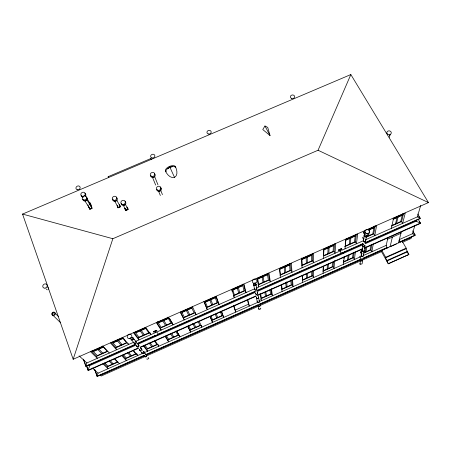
<?xml version="1.0" encoding="UTF-8"?>
<svg xmlns="http://www.w3.org/2000/svg" width="451" height="451" viewBox="0 0 451 451"><rect width="100%" height="100%" fill="white"/><g stroke="black" fill="none" stroke-linecap="round" stroke-linejoin="round"><path stroke-width="0.68" d="M155.065 331.902L154.693 331.169L155.403 332.325M155.234 332.161L155.572 331.913M155.274 332.054L155.341 332.088M155.719 332.083L155.443 331.688L155.183 332.116M323.288 266.287L323.153 270.78L332.178 266.778L332.449 262.228M323.119 273.351L323.328 266.191M323.564 258.327L323.841 248.975L335.662 243.765L335.042 253.253L334.056 251.399L334.524 243.906M327.195 268.993L327.387 264.472M327.849 253.75L328.091 248.044M328.142 268.57L328.351 264.044M328.847 253.31L329.106 247.599M340.601 250.677L340.736 252.808L341.824 253.248L343.425 252.994L344.395 252.109L344.192 251.28M334.563 260.582L334.044 268.503L333.109 266.727L333.396 262.082M341.672 248.563L341.661 249.014L338.684 250.333L338.69 249.882L341.7 248.608L338.69 249.882M340.409 249.629L340.263 249.769M340.55 250.046L340.855 249.893M340.02 249.29C340.471 251.038 339.53 249.499 339.986 249.696C340.691 251.145 339.992 248.512 340.015 249.747M340.313 249.612L340.319 249.161L340.652 250.012M343.685 260.419L343.561 261.738L352.552 257.752L353.127 253.079M343.876 258.434L344 257.115M345.224 244.211L345.472 241.623M343.527 264.303L344.226 256.94M345.004 248.851L345.917 239.239L357.688 234.046L356.431 243.799L355.427 241.961L356.408 234.125M347.586 259.951L348.087 255.311M349.266 244.29L349.897 238.427M348.533 259.534L349.046 254.883M350.264 243.85L350.906 237.981M355.371 252.008L354.407 259.477L353.454 257.707L354.136 252.25M359.712 256.416L361.161 259.077M362.497 237.192L363.726 239.419M361.46 251.28L361.657 249.933M362.142 249.008L361.02 256.546L258.857 301.843M364.842 230.895L363.376 240.733L342.512 249.95M359.977 263.948L360.569 259.956M361.984 250.48L362.666 245.891M360.146 263.469A1.054 0.97 10.4 0 0 360.09 264.438L362.102 263.835L362.694 260.12M363.444 255.334L364.137 250.88M364.177 250.643L364.893 246.049M365.705 240.823L366.466 235.941M365.068 252.205L365.829 247.452M367.627 236.177L368.05 233.517M366.009 251.788L366.787 247.03M368.619 235.743L369.594 229.739M389.782 135.012L389.292 137.352M370.852 245.231L370.017 250.012L363.923 252.712M374.183 226.081L372.825 233.883L365.823 236.978M373.265 243.997L371.866 251.731L370.891 249.978L371.81 244.797M367.306 229.807L376.568 225.725L374.764 235.698L373.738 233.872L375.153 225.855M367.988 234.892L367.796 235.456A1.111 1.082 39.2 0 1 366.764 235.912L366.201 235.681M364.436 234.013L364.628 233.455A1.105 1.077 39 0 1 365.654 232.998M365.693 234.593L365.885 234.03A1.111 1.082 39.2 0 1 366.917 233.573L367.48 233.804M381.484 251.619L381.766 250.294L402.196 241.229L406.182 248.151L406.024 248.726L408.86 254.516L388.317 263.824L381.484 251.619L362.204 260.176M157.968 333.622L157.743 334.659L156.525 335.662L155.076 335.843L154.383 335.211M254.043 283.882L254.246 283.307A1.116 1.111 51.8 0 1 255.3 282.845L255.869 283.076M256.36 284.186L256.157 284.761A1.122 1.111 51.9 0 1 255.103 285.224L254.533 284.993M363.145 258.491L387.026 247.898L386.208 245.372L387.973 237.401M391.305 228.386L393.593 218.211L405.252 213.069L402.63 223.38L401.576 221.571L403.521 213.808M388.317 263.824L385.543 257.831L385.673 257.273L381.766 250.294M390.132 246.584L392.353 237.113M395.533 223.854L396.987 217.653M130.181 338.56L130.407 337.974A1.144 1.127 -59.2 0 1 131.483 337.495L132.053 337.737M132.385 338.041L132.459 337.731M132.532 338.864L132.306 339.456A1.144 1.127 -59.3 0 1 131.23 339.936L130.66 339.693M396.519 223.42L397.991 217.213M402.63 213.78L400.702 221.571L391.942 225.438M398.492 242.875L401.429 231.442M400.138 242.074L399.344 239.549L412.445 233.742L415.208 235.044L415.089 235.445L400.138 242.074L399.039 240.733M402.196 241.229L411.402 237.316L411.058 238.494L402.45 242.311M155.353 331.874L155.595 331.998M412.445 233.742L414.802 225.658M365.242 243.737L416.087 221.244L416.425 220.082M365.271 239.893L417.361 216.869L420.687 205.459M364.34 248.275L420.321 223.493L420.45 223.065L418.302 219.44M73.169 359.272L112.846 238.72L318.056 150.251L350.844 74.55L428.45 202.578L73.169 359.272L22.55 214.084L350.844 74.55M133.428 342.36L86.863 362.942L85.786 366.161L86.085 366.426L135.272 344.671M142.578 353.409L98.053 373.152L97.027 376.213L97.298 376.45L144.269 355.608M136.112 345.088L89.772 365.592L88.03 370.232L88.317 370.491L138.502 348.268M155.471 331.795L155.217 330.938L155.584 331.677M48.28 289.266L48.505 288.702A1.099 0.896 -66.5 0 0 48.516 288.414M389.737 135.261L389.427 135.672L390.47 134.748M264.974 125.987L262.775 129.544L270.031 135.548L267.731 127.424L264.974 125.987L270.031 135.548M340.55 250.266L340.59 249.972M157.314 334.698L156.576 335.448L155.432 335.533L156.525 335.454M340.86 250.034L340.454 250.17L340.883 249.843M343.036 252.96L342.1 252.977L343.228 252.802L342.427 252.791M174.537 177.418C178.184 175.197 177.001 170.01 175.49 166.791A5.491 2.678 -24.2 0 0 169.531 166.402A5.491 2.678 -24.2 0 0 165.393 171.098C167.067 174.402 170.36 178.523 174.537 177.418L169.531 166.402M52.181 314.37L53.348 313.614M385.673 257.273L406.182 248.151M385.543 257.831L406.024 248.726M387.014 260.458L407.524 251.331M386.885 261.011L407.354 251.9M388.362 263.643L408.86 254.516M154.981 331.677C154.794 330.16 155.426 332.635 155.189 331.586M155.499 331.446C155.443 329.94 155.933 332.291 155.758 331.333M135.255 341.554L155.065 332.799M156.283 332.257L254.905 288.668M256.174 288.11L340.646 250.779M135.65 344.107L85.786 366.161L83.441 359.532M136.873 343.572L155.46 335.352M157.889 334.276L255.249 291.216M257.149 290.376L342.224 252.757M344.09 251.929L363.066 243.54M364.96 242.7L420.264 218.245L417.75 214.016M137.098 343.859L255.322 291.572M256.591 291.013L363.004 243.952M364.893 243.112L420.129 218.684L420.264 218.245L417.361 216.869M138.04 344.237L255.181 292.423M257.109 291.566L363.309 244.589M138.277 347.986L88.03 370.232L86.62 366.263M140.21 347.129L256.174 295.794M257.459 295.219L362.469 248.732M364.402 247.875L420.45 223.065L416.087 221.244M140.436 347.411L256.247 296.138M257.538 295.568L362.412 249.132M387.567 239.233L400.95 233.308M361.059 253.981L362.204 253.473M103.764 363.365L107.276 366.815L118.021 362.052M122.379 355.123L125.57 358.708L136.912 353.68M143.925 345.584L146.755 349.316L158.047 344.31M165.387 336.085L167.851 339.969L179.103 334.98L179.881 336.863L176.651 331.243M187.746 326.186L189.837 330.222L201.039 325.261L201.845 327.127L199.139 321.14M210.149 316.54L212.545 322.38L211.733 320.52L222.884 315.576L221.356 311.308M247.362 299.622L248.495 304.228L234.982 310.215L233.804 306.353M261.146 298.618L271.581 293.996L270.871 289.384M281.779 289.474L292.175 284.869L291.803 280.116M302.333 280.364L312.684 275.781L312.656 270.888M322.837 271.276L333.109 266.727M343.222 262.245L353.454 257.707M363.884 253.084L370.891 249.978M143.807 352.862L257.589 302.407M363.574 255.413L386.208 245.372M143.942 355.399L97.027 376.213L94.654 369.594M145.228 354.83L258.327 304.65M259.613 304.081L361.324 258.953M362.565 258.4L387.11 247.509M400.24 241.685L415.208 235.044L412.716 230.794M146.203 354.751L258.169 305.068M259.455 304.498L361.268 259.325M144.839 355.602L100.421 375.311L101.199 376.021L144.963 356.594M146.124 355.033L258.13 305.327M260.064 304.47L360.484 259.911M363.055 258.767L383.638 249.634M385.554 248.789L388.108 247.655M390.019 246.804L396.401 243.974M146.891 355.743L258.727 306.105M260.013 305.536L360.276 261.033M192.504 306.905L180.344 312.267L184.296 319.877L180.417 312.03M93.058 351.318L103.172 346.853M158.166 322.595L168.15 318.192M242.677 285.314L232.84 289.655L234.396 295.027L244.047 290.765L242.396 284.198M289.548 264.641L279.795 268.943L280.454 274.687L290.016 270.459L289.452 263.446M301.837 259.218L311.545 254.939L311.596 260.926L302.074 265.137L301.787 258.006M345.635 239.898L355.258 235.653L354.486 241.984L345.043 246.156M368.196 229.948L373.952 227.411M392.827 219.085L402.36 214.879M93.351 351.605L103.448 347.152M112.992 342.94L123.055 338.498M135.734 332.906L145.746 328.491M158.369 322.922L168.341 318.524M181.95 312.515L191.878 308.14M205.43 302.159L215.307 297.801M232.941 290.021L242.773 285.686M257.735 279.084L267.516 274.772M279.84 269.332L289.581 265.036M301.854 259.624L311.551 255.345M323.773 249.955L333.424 245.694M345.596 240.327L355.208 236.087M368.585 230.185L373.873 227.851M393.334 219.265L402.247 215.33M91.35 351.154L96.587 356.301L107.936 351.29M111.183 342.563L115.845 347.794L127.154 342.799M134.009 332.494L138.141 337.946L150.025 332.697M160.336 328.142L172.175 322.91L172.987 324.878L168.691 317.408L156.48 322.798L161.137 330.115L160.336 328.142L156.739 322.471M183.467 317.921L195.249 312.718L196.089 314.668L192.476 306.708M218.222 302.57L219.085 304.504L216.204 296.454L204.106 301.792L207.342 309.69L206.496 307.751L218.222 302.57L215.99 296.341M233.483 295.828L245.147 290.675L243.546 284.186M258.412 284.818L269.416 279.958L268.379 273.233M280.133 275.223L291.053 270.397L290.517 263.469M301.725 265.684L312.599 260.875L312.56 253.592M323.869 255.903L334.056 251.399M344.643 246.725L355.427 241.961M362.993 238.618L364.261 238.06M366.156 237.22L373.738 233.872M391.519 226.019L401.576 221.571M153.52 331.688L156.615 330.318L156.841 330.679L153.752 332.043L153.543 331.739L156.615 330.318M340.42 249.347L340.95 250.085M338.656 250.288L341.661 249.014M165.393 171.098L165.9 170.884M174.988 167.005L175.49 166.791M166.272 171.538L165.765 171.752L165.72 171.256A5.497 2.672 -24.2 0 1 169.931 167.282A5.497 2.672 -24.2 0 1 175.495 167.084L175.766 167.484M108.533 177.536L108.178 176.674L150.865 158.532L151.248 159.383M340.905 249.753L342.427 249.955M47.699 287.586L48.167 287.732A1.099 0.896 -66.5 0 1 48.342 287.913M47.338 289.83L46.87 289.677A1.099 0.896 -66.5 0 1 46.521 289.001M340.736 249.905L341.063 250.108M22.55 214.084L112.846 238.72M318.056 150.251L428.45 202.578M364.944 235.095L365.507 235.321A1.105 1.077 39 0 0 366.088 235.242M157.021 332.472L157.72 333.092M79.111 355.862L86.863 362.942M88.841 364.746L89.772 365.592M92.438 368.027L98.053 373.152M52.587 314.933L60.648 322.803M102.98 363.861L107.981 368.749L107.276 366.815M54.999 313.118L58.489 316.585M92.179 350.444L97.348 355.563L107.259 351.188L102.332 345.968M104.852 362.999L108.009 366.127L117.423 361.956L114.413 358.765M97.873 349.61L101.785 353.607M109.131 361.104L112.226 364.261M98.932 349.142L102.828 353.144M110.14 360.659L113.218 363.822M109.311 353.02L103.042 346.362L90.668 351.819L97.315 358.32L96.587 356.301M114.655 358.692L119.374 363.698M121.747 355.551L126.297 360.625L125.57 358.708M123.456 354.762L126.325 358.009L135.706 353.855L133.039 350.613M117.497 340.95L121.048 345.094M127.774 352.941L130.525 356.149M118.557 340.482L122.091 344.637M128.777 352.496L131.512 355.709M133.383 350.399L137.651 355.591L137.16 354.317M131.698 339.998L134.037 342.952M139.658 350.049L142.144 353.189M133.169 338.064L135.869 341.531M144.016 351.989L146.406 355.05M141.591 348.73L142.268 350.478M144.134 352L144.579 353.144M143.474 345.928L147.505 351.222L146.755 349.316M145.042 345.297L147.533 348.612L156.875 344.474L154.524 341.097M140.216 330.933L143.35 335.245M148.881 342.861L151.716 346.757M141.27 330.465L144.382 334.789M150.284 342.974L152.697 346.323M155.059 340.798L158.808 346.21L158.301 344.947M165.111 336.35L168.623 341.858L167.851 339.969M157.546 321.614L161.17 327.375L170.963 323.051L167.569 317.194M166.481 335.803L168.651 339.253L177.959 335.127L175.586 331.04M84.963 200.949L89.602 208.43M86.784 198.22L89.98 203.457M86.812 199.596L91.418 207.099M90.121 203.367L91.22 205.166M162.834 320.954L165.556 325.436M170.709 333.932L172.818 337.404M163.882 320.486L166.582 324.979M171.701 333.492L173.798 336.97M418.697 216.271L419.413 217.478M419.238 221.672L420.321 223.493M413.313 232.412L414.024 233.624M407.061 251.669L408.803 254.702M169.52 318.288L172.175 322.91M176.826 331.023L177.474 332.15M178.128 333.283L178.776 334.416M364.509 234.182L363.258 231.921L364.498 234.266M362.689 243.782L363.286 244.966M361.567 253.896L360.388 251.743L361.555 253.975M114.684 201.05L117.734 206.699M340.668 249.234L340.64 249.64M116.798 200.143L119.819 205.808M108.178 176.674L108.432 177.158M123.23 205.143L125.406 209.309M187.712 326.473L190.632 332.099L189.837 330.222M312.599 260.875L313.563 262.747L313.541 253.518L301.668 258.756L302.035 267.838M125.35 204.235L127.503 208.413M188.822 325.91L190.666 329.501L199.928 325.391L198.226 321.749M312.684 275.781L313.597 277.574L313.58 270.617M291.053 270.397L291.994 272.28L291.323 263.322L279.4 268.582L280.415 277.393M292.175 284.869L293.065 286.673L292.564 279.924M186.398 310.559L188.687 315.221M192.735 323.446L194.809 327.663M187.441 310.096L189.713 314.764M194.02 323.609L195.785 327.229M269.416 279.958L270.329 281.852L269.005 273.165L257.031 278.447L258.705 286.994L258.102 285.72M271.581 293.996L272.455 295.817L271.361 288.612M260.819 299.498L261.394 300.721L260.007 293.635M245.147 290.675L246.037 292.586L243.98 284.203L231.944 289.508L234.362 297.75L233.776 296.47M248.495 304.228L249.347 306.06L247.796 299.74M235.264 310.829L235.822 312.058L233.753 305.259M222.884 315.576L223.713 317.431L221.582 311.478M127.317 207.071L128.321 209.489L125.592 210.656L124.594 208.238M127.12 207.483L127.892 209.343L125.795 210.245L125.023 208.379M152.483 177.328L155.663 185.062M119.571 204.613L120.485 206.823L117.982 207.9L117.074 205.684M119.442 204.884L120.197 206.727L118.111 207.623L117.356 205.78M158.549 191.128L160.353 195.52M203.987 301.634L206.496 307.751M210.014 316.326L211.733 320.52M211.068 316.061L212.579 319.787L221.807 315.694L220.206 311.286M160.657 190.226L162.439 194.623M154.575 176.431L157.974 184.831M156.841 330.679L153.752 332.043M150.222 333.188L150.814 334.676L145.836 327.488L133.569 332.9L138.919 339.936L138.141 337.946M150.865 158.532L151.068 159.04M89.89 202.499L92.184 208.334L89.698 209.394L87.917 204.85M89.755 202.764L91.903 208.238L89.834 209.123L88.999 206.992M209.85 300.208L211.722 305.045M215.262 314.206L216.711 317.955M133.953 339.53L133.434 338.256L133.902 339.468M128.163 343.521L128.546 344.519L122.875 337.619L110.551 343.053L116.6 349.796L115.845 347.794M210.893 299.752L212.742 304.594M216.243 313.772L217.681 317.527M94.924 369.837L97.298 376.45M86.677 365.857L88.317 370.491M83.503 359.143L86.085 366.426M231.605 289.452L232.169 291.363M237.344 288.082L238.714 293.122M238.376 287.625L239.729 292.671M253.676 284.852L254.573 289.063M256.41 297.739L257.228 301.578M258.102 305.699L258.829 309.132M255.937 284.468L256.794 288.685M258.57 297.372L259.353 301.217M260.65 294.108L261.428 298.134L270.566 294.086L269.923 290.004M262.11 277.156L263.04 282.377M264.799 292.271L265.521 296.324M263.142 276.7L264.049 281.931M265.774 291.842L266.485 295.895M281.616 284.829L282.089 288.978L291.188 284.947L290.794 280.037M281.283 284.914L282.05 291.56M284.198 267.409L284.733 272.793M285.68 282.303L286.159 287.174M285.224 266.958L285.742 272.348M286.65 281.869L287.118 286.751M302.35 275.589L302.627 282.439M302.486 275.499L302.66 279.862L311.726 275.843L311.686 271.423M306.195 257.707L306.336 263.254M306.607 273.672L306.719 278.064M307.216 257.256L307.34 262.809M307.576 273.244L307.672 277.641M167.811 168.629A4.888 2.379 -24.2 0 1 172.327 166.701M89.557 203.159A1.122 0.975 -28.3 0 1 89.693 204.884M90.989 206.806A1.127 0.981 -28.5 0 1 91.497 208.097A1.127 0.981 -28.5 0 1 90.031 208.723A1.127 0.981 -28.5 0 1 89.523 207.432M86.541 200.035A1.15 0.998 -28.2 0 1 86.378 200.278M86.158 200.481A1.15 0.998 -28.2 0 1 85.318 200.729M86.553 197.256A2.306 1.99 -28.2 0 1 86.079 200.695A2.306 1.99 -28.2 0 1 82.849 199.359M86.834 198.119A2.12 1.832 -28.2 0 1 86.801 198.615M83.88 200.278A2.12 1.832 -28.2 0 1 83.429 200.052M86.491 197.239A2.12 1.832 -28.2 0 1 86.727 197.651M85.092 193.552A2.3 1.984 -28 0 1 85.312 196.405M83.198 197.307A2.3 1.984 -28 0 1 81.518 196.151M82.42 196.551A2.114 1.821 -28 0 1 81.62 195.999M81.383 195.587A2.114 1.821 -28 0 1 81.276 195.12M85.03 193.524A2.114 1.821 -28 0 1 85.267 193.936M116.459 200.368A1.156 1.009 -25.9 0 1 116.082 200.813M115.822 200.966A1.156 1.009 -25.9 0 1 114.712 200.892M119.244 205.284A1.133 0.998 -26.1 0 1 119.78 206.592A1.133 0.998 -26.1 0 1 118.309 207.223A1.133 0.998 -26.1 0 1 117.773 205.915M116.848 198.446A2.12 1.855 -25.9 0 0 116.482 197.561A2.306 2.018 -25.9 0 1 116.995 200.148A2.306 2.018 -25.9 0 1 114.266 201.315A2.306 2.018 -25.9 0 1 112.823 199.15M113.9 200.616A2.12 1.855 -25.9 0 1 112.716 199.167M125.006 204.433A1.156 1.015 -25.5 0 1 124.634 204.884M124.369 205.03A1.156 1.015 -25.5 0 1 123.253 204.957M126.928 207.888A1.139 1.009 -25.6 0 1 127.47 209.202A1.139 1.009 -25.6 0 1 125.987 209.839A1.139 1.009 -25.6 0 1 125.44 208.52M121.375 203.215A2.311 2.035 -25.4 0 0 122.83 205.391A2.311 2.035 -25.4 0 0 125.564 204.224A2.311 2.035 -25.4 0 0 125.051 201.642A2.125 1.872 -25.4 0 1 125.305 202.042M122.475 204.698A2.125 1.872 -25.4 0 1 121.274 203.243M160.471 190.125A1.15 1.015 -21.1 0 1 160.387 190.384M160.235 190.626A1.15 1.015 -21.1 0 1 158.893 191.027M160.466 187.588A2.3 2.03 -21.1 0 1 160.133 191.021A2.3 2.03 -21.1 0 1 156.79 189.691M160.144 187.221A2.114 1.866 -21.1 0 1 160.748 189.414M157.157 190.04A2.114 1.866 -21.1 0 1 156.897 189.629M154.287 176.566A1.139 0.998 -20.9 0 1 152.556 177.08M154.36 173.776A2.278 1.996 -20.9 0 1 154.913 176.285A2.278 1.996 -20.9 0 1 152.218 177.435A2.278 1.996 -20.9 0 1 150.735 175.326M151.897 176.713A2.097 1.832 -20.9 0 1 151.068 176.172M150.809 175.766A2.097 1.832 -20.9 0 1 150.685 175.304M154.405 173.72A2.097 1.832 -20.9 0 1 154.789 174.588M259.015 308.383A1.049 1.003 -10 0 0 258.908 309.38L260.159 309.245L260.819 308.535A1.049 1.003 -10 0 0 260.475 308.134M255.83 284.806A1.144 1.082 -10.8 0 1 254.353 285.46A1.144 1.082 -10.8 0 1 253.693 284.068M254.296 283.454A1.144 1.082 -10.8 0 1 255.17 283.414M254.702 284.378A1.111 1.105 51.3 0 1 254.403 284.378M259.483 304.374A1.06 1.015 -10.1 0 1 260.064 305.761A1.06 1.015 -10.1 0 1 258.564 306.212A1.06 1.015 -10.1 0 1 258.248 304.746M259.968 304.87A1.06 1.015 -10.1 0 1 259.951 306.178A1.06 1.015 -10.1 0 1 258.603 306.404A1.06 1.015 -10.1 0 1 258.158 305.175M259.522 304.566A1.06 1.015 -10.1 0 1 259.77 304.69M256.343 287.997A1.127 1.071 -10.6 0 1 256.698 289.328A1.127 1.071 -10.6 0 1 255.373 289.908A1.127 1.071 -10.6 0 1 254.567 288.781M256.388 288.217A1.127 1.071 -10.6 0 1 256.743 289.542A1.127 1.071 -10.6 0 1 255.418 290.128A1.127 1.071 -10.6 0 1 254.612 289.001M257.228 292.31A1.111 1.054 -10.5 0 1 257.577 293.624A1.111 1.054 -10.5 0 1 256.275 294.199A1.111 1.054 -10.5 0 1 255.475 293.088M259.167 300.935A1.077 1.026 -10.2 0 1 259.145 302.26A1.077 1.026 -10.2 0 1 257.78 302.491A1.077 1.026 -10.2 0 1 257.324 301.245M257.273 292.524A1.111 1.054 -10.5 0 1 257.617 293.832A1.111 1.054 -10.5 0 1 256.32 294.407A1.111 1.054 -10.5 0 1 255.52 293.297M258.293 296.679A1.094 1.043 -10.4 0 1 257.758 298.348A1.094 1.043 -10.4 0 1 256.36 297.26M259.122 300.738A1.077 1.032 -10.3 0 1 259.105 302.063A1.077 1.032 -10.3 0 1 257.735 302.288A1.077 1.032 -10.3 0 1 257.284 301.048M258.13 296.702A1.094 1.043 -10.4 0 1 258.474 297.993A1.094 1.043 -10.4 0 1 257.188 298.562A1.094 1.043 -10.4 0 1 256.405 297.463M255.942 284.756A1.144 1.082 -10.7 0 1 254.685 285.742A1.144 1.082 -10.7 0 1 253.671 284.57M366.511 235.681A1.15 1.043 8.2 0 1 364.87 236.533A1.15 1.043 8.2 0 1 364.588 234.808M362.457 259.178A1.065 0.981 10.1 0 1 362.378 260.565A1.065 0.981 10.1 0 1 360.873 260.452A1.065 0.981 10.1 0 1 360.952 259.066M362.424 259.404A1.065 0.981 10.1 0 1 362.345 260.791A1.065 0.981 10.1 0 1 360.839 260.678A1.065 0.981 10.1 0 1 360.918 259.291M365.586 240.298A1.133 1.032 8.5 0 1 365.18 241.629A1.133 1.032 8.5 0 1 363.675 241.341A1.133 1.032 8.5 0 1 363.816 239.955M365.547 240.546A1.133 1.032 8.5 0 1 365.141 241.883A1.133 1.032 8.5 0 1 363.636 241.595A1.133 1.032 8.5 0 1 363.782 240.208M364.645 245.062A1.116 1.02 8.9 0 1 364.487 246.556A1.116 1.02 8.9 0 1 362.875 246.246A1.116 1.02 8.9 0 1 363.309 244.803M363.286 255.063A1.082 0.992 9.7 0 1 362.976 256.298A1.082 0.992 9.7 0 1 361.589 256.196A1.082 0.992 9.7 0 1 361.42 254.922M364.605 245.31A1.116 1.015 8.9 0 1 364.594 246.686A1.116 1.015 8.9 0 1 363.094 246.759A1.116 1.015 8.9 0 1 362.846 245.395M364.149 250.378A1.099 1.003 9.3 0 1 363.489 251.506A1.099 1.003 9.3 0 1 362.147 251.072A1.099 1.003 9.3 0 1 362.345 249.798M363.326 254.832A1.082 0.992 9.7 0 1 363.016 256.067A1.082 0.992 9.7 0 1 361.623 255.965A1.082 0.992 9.7 0 1 361.454 254.691M364.115 250.615A1.099 1.003 9.3 0 1 363.455 251.743A1.099 1.003 9.3 0 1 362.114 251.308A1.099 1.003 9.3 0 1 362.305 250.034M366.443 235.67A1.15 1.043 8.2 0 1 365.755 236.843A1.15 1.043 8.2 0 1 364.352 236.392A1.15 1.043 8.2 0 1 364.549 235.067M148.046 357.66A1.077 1.009 -44.6 0 1 148.858 358.263L147.849 359.131L146.908 359.131A1.077 1.009 -44.6 0 1 146.846 358.866M132.284 337.478A1.178 1.094 -41.3 0 1 133.13 338.994A1.178 1.094 -41.3 0 1 131.365 339.524M130.97 338.498A1.178 1.094 -41.3 0 1 131.433 337.731M145.442 354.683A1.094 1.02 -44 0 1 146.603 355.642A1.094 1.02 -44 0 1 145.47 356.78A1.094 1.02 -44 0 1 144.5 355.625M145.842 354.83A1.094 1.02 -44.1 0 1 146.727 355.89A1.094 1.02 -44.1 0 1 145.684 356.933A1.094 1.02 -44.1 0 1 144.619 356.059M135.142 341.131A1.161 1.077 -41.8 0 1 136.072 342.247A1.161 1.077 -41.8 0 1 134.962 343.352A1.161 1.077 -41.8 0 1 133.834 342.427M135.559 341.373A1.161 1.077 -41.9 0 1 136.179 342.619A1.161 1.077 -41.9 0 1 135.007 343.532A1.161 1.077 -41.9 0 1 133.975 342.608M137.905 344.671A1.144 1.065 -42.4 0 1 138.818 345.872A1.144 1.065 -42.4 0 1 137.544 346.864A1.144 1.065 -42.4 0 1 136.63 345.663M143.587 351.667A1.105 1.032 -43.5 0 1 144.162 352.953A1.105 1.032 -43.5 0 1 142.882 353.719A1.105 1.032 -43.5 0 1 142.088 352.569M138.316 344.914A1.139 1.06 -42.4 0 1 138.869 346.323A1.139 1.06 -42.4 0 1 137.403 346.971A1.139 1.06 -42.4 0 1 136.856 345.556M140.588 348.11A1.127 1.049 -42.9 0 1 141.501 349.192A1.127 1.049 -42.9 0 1 140.424 350.269A1.127 1.049 -42.9 0 1 139.325 349.367M143.7 351.633A1.111 1.037 -43.5 0 1 143.954 352.964A1.111 1.037 -43.5 0 1 142.663 353.539A1.111 1.037 -43.5 0 1 141.958 352.406M143.192 351.442A1.111 1.037 -43.5 0 1 143.457 351.504M140.436 348.285A1.122 1.049 -42.9 0 1 141.631 349.271A1.122 1.049 -42.9 0 1 140.458 350.438A1.122 1.049 -42.9 0 1 139.472 349.254M132.431 337.658A1.178 1.094 -41.4 0 1 133.276 339.18A1.178 1.094 -41.4 0 1 131.512 339.71M155.076 331.35L155.409 331.372L155.088 331.31M323.784 249.538L323.604 255.627L333.086 251.438L333.447 245.276L323.784 249.538M122.802 338.194L112.727 342.636L116.629 347.044L126.505 342.687L122.802 338.194M145.526 328.17L135.497 332.596L138.947 337.19L148.779 332.844L145.526 328.17M191.72 307.796L181.781 312.182L184.329 317.143L194.071 312.842L191.72 307.796M215.183 297.446L205.29 301.809L207.375 306.962L217.078 302.677L215.183 297.446M267.454 274.388L257.662 278.707L258.744 284.277L268.345 280.032L267.454 274.388M84.055 200.058A2.311 1.996 -28.2 0 0 86.603 197.087A2.311 1.996 -28.2 0 0 82.787 196.833A2.311 1.996 -28.2 0 0 84.055 200.058M82.595 196.326A2.306 1.984 -28 0 0 85.143 193.366A2.306 1.984 -28 0 0 81.338 193.118A2.306 1.984 -28 0 0 82.595 196.326M114.12 200.396A2.311 2.024 -25.9 0 0 116.64 197.408A2.311 2.024 -25.9 0 0 112.789 197.155A2.311 2.024 -25.9 0 0 114.12 200.396M122.711 204.483A2.317 2.035 -25.4 0 0 125.226 201.479A2.317 2.035 -25.4 0 0 121.353 201.225A2.317 2.035 -25.4 0 0 122.711 204.483M157.72 190.249A2.306 2.035 -21.1 0 0 160.894 187.898A2.306 2.035 -21.1 0 0 157.292 186.731A2.306 2.035 -21.1 0 0 157.72 190.249M151.615 176.358A2.283 1.996 -20.9 0 0 154.766 174.035A2.283 1.996 -20.9 0 0 151.203 172.896A2.283 1.996 -20.9 0 0 151.615 176.358M53.635 315.446A1.804 1.601 -41.2 0 0 54.988 312.69A1.804 1.601 -41.2 0 0 52.012 313.197A1.804 1.601 -41.2 0 0 53.635 315.446M53.624 315.164A1.505 1.33 -41.2 0 0 54.746 312.87A1.505 1.33 -41.2 0 0 52.271 313.293A1.505 1.33 -41.2 0 0 53.624 315.164M387.415 134.037A2.232 1.911 4.1 0 0 391.186 133.372A2.232 1.911 4.1 0 0 388.553 130.891A2.232 1.911 4.1 0 0 387.415 134.037M77.645 189.798A2.182 1.872 -27.9 0 0 80.058 187.002A2.182 1.872 -27.9 0 0 76.461 186.77A2.182 1.872 -27.9 0 0 77.645 189.798M151.902 157.923A2.148 1.86 -20 0 0 154.868 155.747A2.148 1.86 -20 0 0 151.513 154.699A2.148 1.86 -20 0 0 151.902 157.923M208.266 133.97A2.137 1.843 -13.7 0 0 211.169 131.833A2.137 1.843 -13.7 0 0 207.776 130.813A2.137 1.843 -13.7 0 0 208.266 133.97M291.301 98.279A2.125 1.804 -5.5 0 0 294.633 96.858A2.125 1.804 -5.5 0 0 291.611 95.15A2.125 1.804 -5.5 0 0 291.301 98.279M253.789 283.318A2.334 2.204 -10.7 0 0 256.929 280.843A2.334 2.204 -10.7 0 0 253.158 279.547A2.334 2.204 -10.7 0 0 253.789 283.318M365.614 232.885A2.345 2.125 8.1 0 0 369.583 232.203A2.345 2.125 8.1 0 0 366.855 229.407A2.345 2.125 8.1 0 0 365.614 232.885M129.764 338.695A2.402 2.221 -41.1 0 0 131.444 334.952A2.402 2.221 -41.1 0 0 127.43 335.629A2.402 2.221 -41.1 0 0 129.764 338.695M45.089 288.15A2.328 2.041 -38.5 0 0 46.848 284.637A2.328 2.041 -38.5 0 0 43.003 285.297A2.328 2.041 -38.5 0 0 45.089 288.15"/></g></svg>
